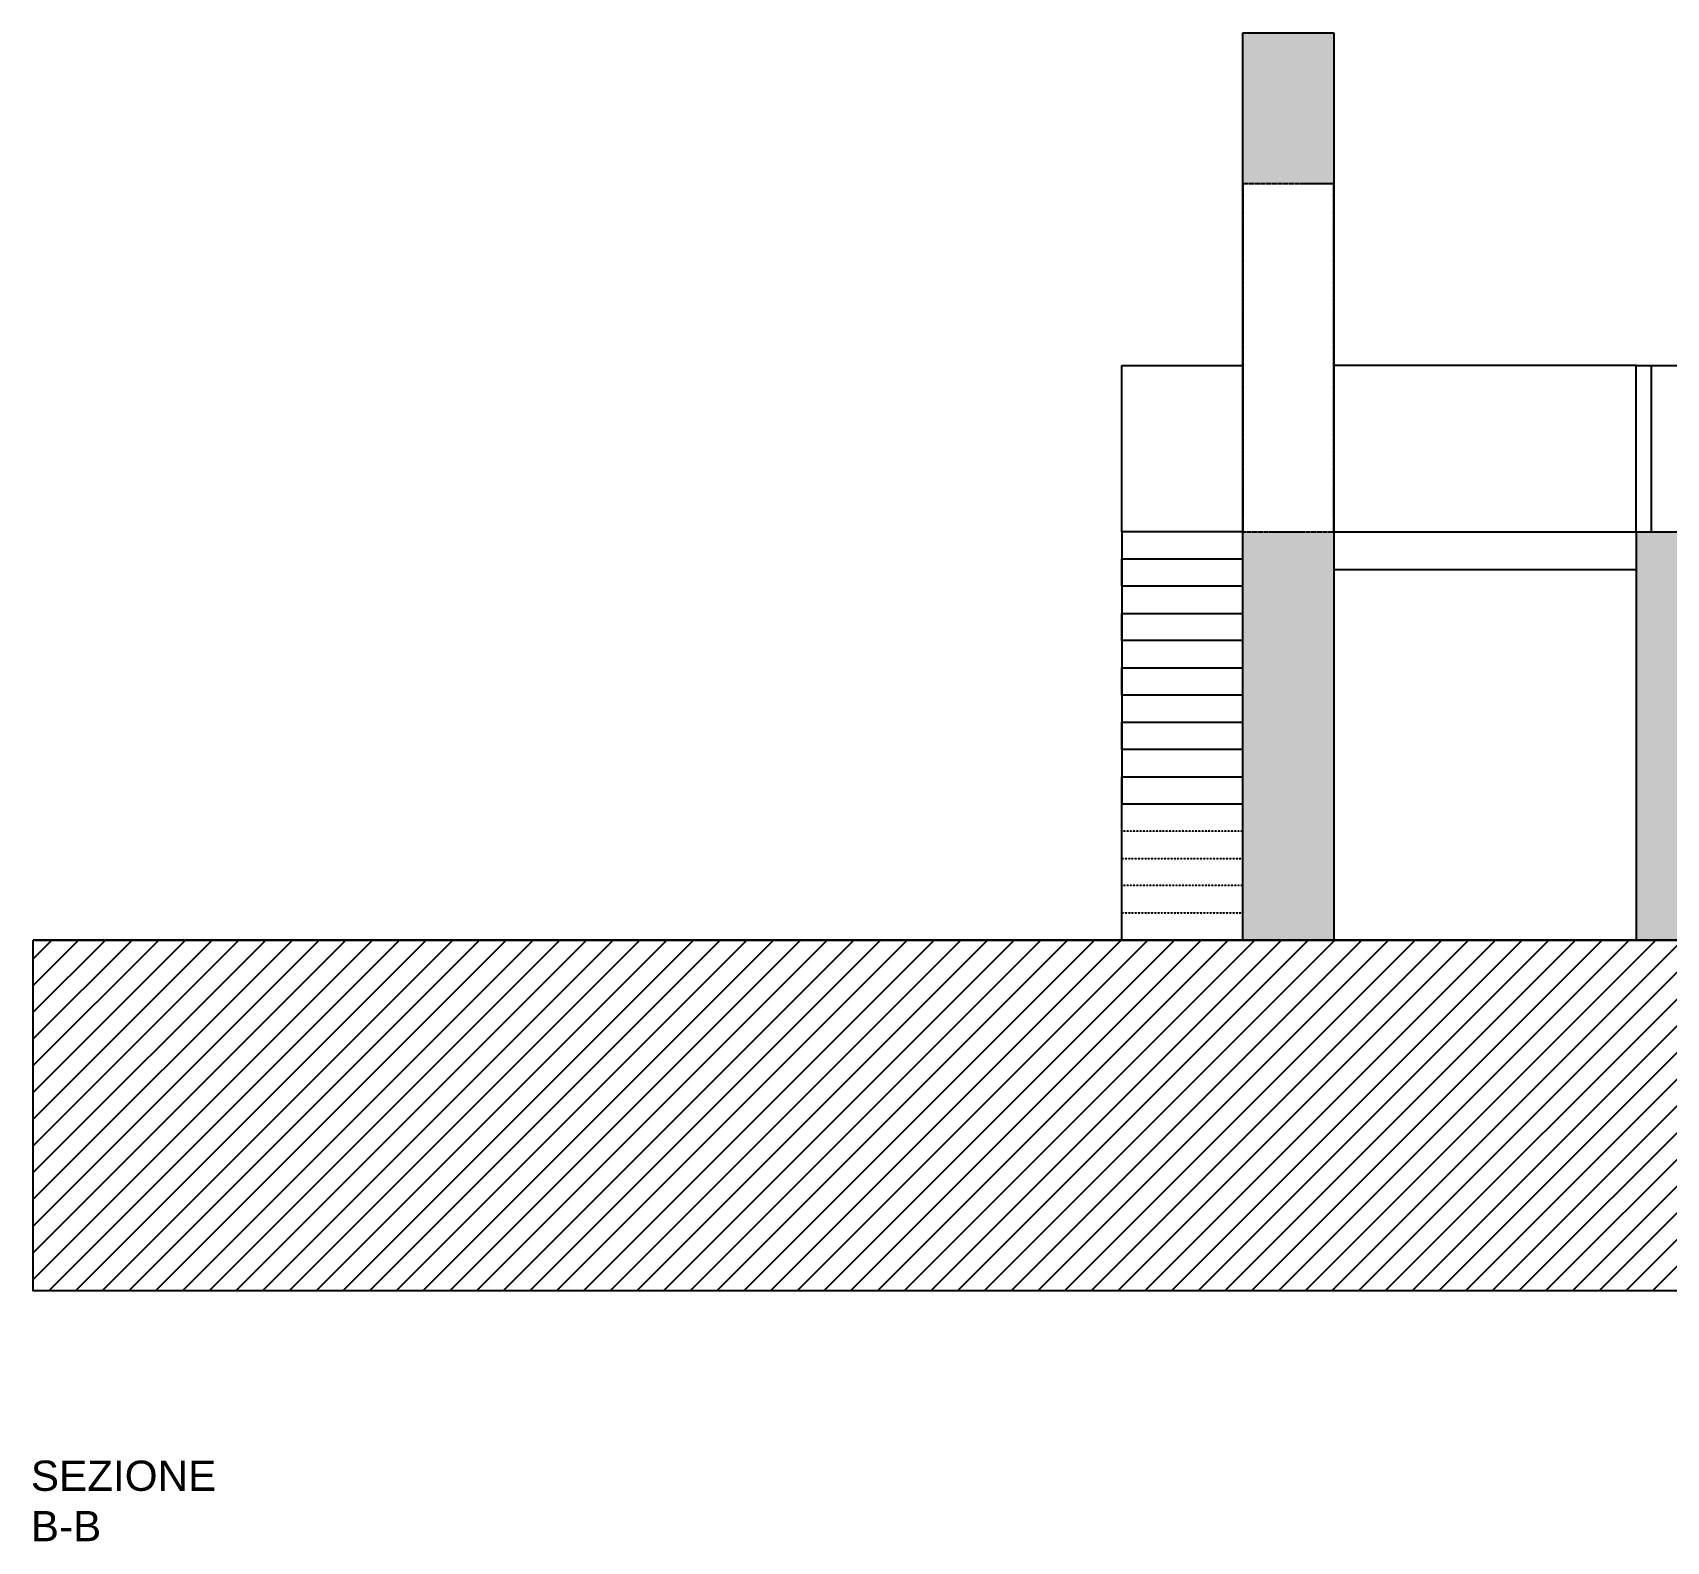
# Model space of a CAD drawing. Header units: inches. Extents: x -422522 to 22891, y -2973 to 414515.
# Drawn here: x -415 to 665, y -2973 to -1975 of the extents above; entities that cross this region are included whole.
import ezdxf

# ---------------------------------------------------------------- set-up
doc = ezdxf.new("R2010")
doc.units = ezdxf.units.IN
doc.header["$MEASUREMENT"] = 0
doc.linetypes.add('DASHEDX2', pattern=[1.5, 1, -0.5])
doc.layers.get('0').update_dxf_attribs({"lineweight": 25})
doc.styles.get("Standard").update_dxf_attribs({"font": 'Arial.ttf'})

msp = doc.modelspace()

# ---------------------------------------------------------------- hatches: boundary and pattern name
at = {"ltscale": 0.5}
h = msp.add_hatch(color=256, dxfattribs=at)
h.dxf.hatch_style = 1
h.paths.add_polyline_path([(385.3, -2485), (385.3, -2575), (445.3, -2575), (445.3, -2305), (385.3, -2305)])
h.paths.add_polyline_path([(385.3, -2075), (445.3, -2075), (445.3, -1975), (385.3, -1975)])
h = msp.add_hatch(color=256, dxfattribs=at)
h.dxf.hatch_style = 1
h.paths.add_polyline_path([(675.3, -2335), (1355.3, -2335), (1355.3, -2305), (645.3, -2305), (645.3, -2335), (645.3, -2575), (675.3, -2575)])
h = msp.add_hatch(dxfattribs=at)
h.set_pattern_fill('ANSI31', color=256, scale=100)
h.set_pattern_definition([(45, (-10407.072, -2450.387), (-8.838835, 8.838835), [])])
h.paths.add_polyline_path([(1924.8, -2806.9), (1924.8, -2575), (-414.7, -2575), (-414.7, -2806.9)])

# ---------------------------------------------------------------- linework, layer by layer
for p, q in [((385.3, -2575), (385.3, -1975)), ((385.3, -1975), (445.3, -1975)), ((445.3, -1975), (445.3, -2575)), ((305.3, -2305), (305.3, -2195)), ((305.3, -2195), (385.3, -2195)), ((645.3, -2195), (445.3, -2195)), ((645.3, -2305), (645.3, -2195)), ((645.3, -2195), (655.3, -2195)), ((655.3, -2195), (655.3, -2305)), ((655.3, -2195), (1355.3, -2195)), ((385.3, -2305), (305.3, -2305)), ((305.3, -2305), (305.3, -2485)), ((385.3, -2485), (385.3, -2305)), ((445.3, -2305), (445.3, -2305)), ((445.3, -2305), (645.3, -2305)), ((445.3, -2305), (445.3, -2330)), ((645.3, -2305), (645.3, -2575)), ((645.3, -2305), (1355.3, -2305)), ((645.3, -2305), (645.3, -2335)), ((305.3, -2341), (305.3, -2323)), ((305.3, -2323), (385.3, -2323)), ((445.3, -2330), (645.3, -2330)), ((385.3, -2341), (305.3, -2341)), ((385.3, -2359), (385.3, -2341)), ((305.3, -2377), (305.3, -2359)), ((305.3, -2359), (385.3, -2359)), ((385.3, -2377), (305.3, -2377)), ((385.3, -2395), (385.3, -2377)), ((305.3, -2413), (305.3, -2395)), ((305.3, -2395), (385.3, -2395)), ((385.3, -2413), (305.3, -2413)), ((385.3, -2431), (385.3, -2413)), ((305.3, -2449), (305.3, -2431)), ((305.3, -2431), (385.3, -2431)), ((385.3, -2449), (305.3, -2449)), ((385.3, -2467), (385.3, -2449)), ((305.3, -2485), (305.3, -2467)), ((305.3, -2467), (385.3, -2467)), ((305.3, -2575), (305.3, -2485)), ((305.3, -2485), (385.3, -2485)), ((-414.7, -2575), (385.3, -2575)), ((385.3, -2575), (305.3, -2575))]:
    msp.add_line(p, q, dxfattribs=at)
at = {"linetype": 'DASHEDX2', "ltscale": 0.5}
for p, q in [((445.3, -2075), (385.3, -2075)), ((385.3, -2075), (385.3, -2305)), ((445.3, -2305), (445.3, -2075)), ((385.3, -2305), (445.3, -2305)), ((305.3, -2575), (385.3, -2575))]:
    msp.add_line(p, q, dxfattribs=at)
at = {"linetype": 'DASHEDX2', "ltscale": 0.1}
for p, q in [((385.3, -2503), (305.3, -2503)), ((305.3, -2521), (385.3, -2521)), ((385.3, -2539), (305.3, -2539)), ((305.3, -2557), (385.3, -2557))]:
    msp.add_line(p, q, dxfattribs=at)
msp.add_line((1924.8, -2575), (-414.7, -2575))
at = {"ltscale": 12}
msp.add_lwpolyline([(-414.7, -2575), (1924.8, -2575), (1924.8, -2806.9), (-414.7, -2806.9)], close=True, dxfattribs=at)

# ---------------------------------------------------------------- texts
at = {"insert": (-416.3, -2919.2), "char_height": 20, "attachment_point": 1}
msp.add_mtext_dynamic_manual_height_columns('SEZIONE B-B', width=24.937, gutter_width=1, heights=[0], dxfattribs=at)

doc.saveas('drawing.dxf')
